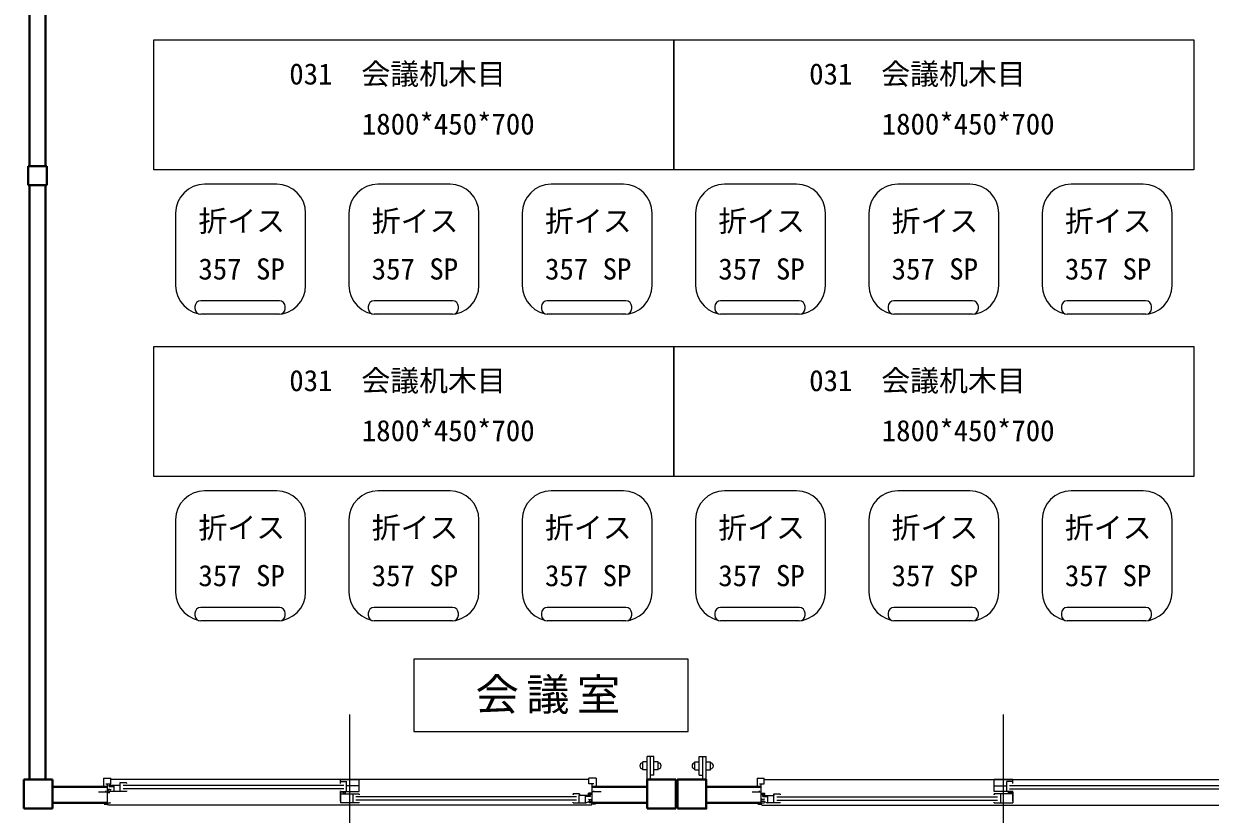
# Model space of a CAD drawing. Units: millimetres, scale not verified. Extents: x -9777 to 9888, y -7062 to 6920.
# Drawn here: x -7449 to -3341, y -2394 to 342 of the extents above; entities that cross this region are included whole.
import ezdxf
from ezdxf.enums import TextEntityAlignment as Align

# ---------------------------------------------------------------- set-up
doc = ezdxf.new("R2010")
doc.units = ezdxf.units.MM
doc.header["$LTSCALE"] = 50
for name, color, linetype, lineweight in [('0-1', 7, 'Continuous', 25), ('0-2', 7, 'Continuous', 25), ('0-A', 7, 'Continuous', 18)]:
    doc.layers.add(name, color=color, linetype=linetype, lineweight=lineweight)
doc.styles.add('ＭＳ ゴシック', font='')
doc.styles.get('ＭＳ ゴシック').set_extended_font_data('MS Gothic')

msp = doc.modelspace()

# ---------------------------------------------------------------- linework, layer by layer
at = {"layer": '0-1', "color": 2, "lineweight": 40}
for p, q in [((-7428.74, 1102.79), (-7428.74, -151.21)), ((-7373.74, 1102.79), (-7373.74, -151.21)), ((-7433.74, -151.21), (-7433.74, -216.21)), ((-7368.74, -151.21), (-7433.74, -151.21)), ((-7368.74, -216.21), (-7368.74, -151.21)), ((-7433.74, -216.21), (-7368.74, -216.21)), ((-7428.74, -216.21), (-7428.74, -2274.21)), ((-7373.74, -216.21), (-7373.74, -2274.21)), ((-7448.74, -2274.21), (-7448.74, -2374.21)), ((-7348.74, -2274.21), (-7448.74, -2274.21)), ((-7348.74, -2374.21), (-7348.74, -2274.21)), ((-7348.74, -2299.21), (-7158.74, -2299.21)), ((-5480.74, -2299.21), (-5290.74, -2299.21)), ((-5290.74, -2274.21), (-5190.74, -2274.21)), ((-5290.74, -2374.21), (-5290.74, -2274.21)), ((-5190.74, -2274.21), (-5190.74, -2374.21)), ((-4895.74, -2299.21), (-5085.74, -2299.21)), ((-7448.74, -2374.21), (-7348.74, -2374.21)), ((-7348.74, -2354.21), (-7158.74, -2354.21)), ((-5480.74, -2354.21), (-5290.74, -2354.21)), ((-5190.74, -2374.21), (-5290.74, -2374.21)), ((-4895.74, -2354.21), (-5085.74, -2354.21))]:
    msp.add_line(p, q, dxfattribs=at)
at = {"layer": '0-1'}
for p, q in [((-6319.74, -2508.63), (-6319.74, -2048.62)), ((-4056.74, -2508.63), (-4056.74, -2048.62)), ((-5290.74, -2212.71), (-5305.74, -2212.71)), ((-5305.74, -2240.71), (-5305.74, -2212.71)), ((-5290.74, -2274.21), (-5290.74, -2194.21)), ((-5266.74, -2194.21), (-5290.74, -2194.21)), ((-5278.74, -2274.21), (-5278.74, -2194.21)), ((-5266.74, -2259.21), (-5266.74, -2194.21)), ((-5251.74, -2212.71), (-5266.74, -2212.71)), ((-5251.74, -2240.71), (-5251.74, -2212.71)), ((-5124.74, -2240.71), (-5124.74, -2212.71)), ((-5124.74, -2212.71), (-5109.74, -2212.71)), ((-5109.74, -2194.21), (-5085.74, -2194.21)), ((-5109.74, -2259.21), (-5109.74, -2194.21)), ((-5097.74, -2274.21), (-5097.74, -2194.21)), ((-5085.74, -2274.21), (-5085.74, -2194.21)), ((-5085.74, -2212.71), (-5070.74, -2212.71)), ((-5070.74, -2240.71), (-5070.74, -2212.71)), ((-5290.74, -2240.71), (-5305.74, -2240.71)), ((-5266.74, -2259.21), (-5278.74, -2259.21)), ((-5251.74, -2240.71), (-5266.74, -2240.71)), ((-5124.74, -2240.71), (-5109.74, -2240.71)), ((-5109.74, -2259.21), (-5097.74, -2259.21)), ((-5085.74, -2240.71), (-5070.74, -2240.71)), ((-7172.74, -2269.21), (-7172.74, -2299.21)), ((-7172.74, -2269.21), (-7147.74, -2269.21)), ((-7164.74, -2288.96), (-7147.74, -2288.96)), ((-7158.74, -2358.96), (-7158.74, -2288.96)), ((-7152.74, -2297.91), (-7152.74, -2293.71)), ((-7152.74, -2293.71), (-7114.29, -2293.71)), ((-7152.74, -2297.91), (-7135.49, -2297.91)), ((-7147.74, -2273.96), (-7147.74, -2269.21)), ((-7147.74, -2288.96), (-7147.74, -2273.96)), ((-5491.74, -2273.96), (-7147.74, -2273.96)), ((-7135.49, -2315.21), (-7135.49, -2293.71)), ((-7115.24, -2293.71), (-7115.24, -2283.71)), ((-7115.24, -2283.71), (-7092.74, -2283.71)), ((-7114.29, -2315.21), (-7114.29, -2293.71)), ((-6340.24, -2294.21), (-7104.74, -2294.21)), ((-7092.74, -2286.91), (-7092.74, -2283.71)), ((-7092.74, -2285.81), (-7092.74, -2287.21)), ((-6352.24, -2280.01), (-6331.24, -2280.01)), ((-6331.24, -2315.21), (-6331.24, -2280.01)), ((-6287.24, -2295.46), (-6331.24, -2295.46)), ((-6287.24, -2315.21), (-6287.24, -2273.71)), ((-5491.74, -2273.96), (-5491.74, -2269.21)), ((-5466.74, -2269.21), (-5491.74, -2269.21)), ((-5491.74, -2288.96), (-5491.74, -2273.96)), ((-5474.74, -2288.96), (-5491.74, -2288.96)), ((-5480.74, -2358.96), (-5480.74, -2288.96)), ((-5466.74, -2269.21), (-5466.74, -2299.21)), ((-4909.74, -2269.21), (-4884.74, -2269.21)), ((-4909.74, -2269.21), (-4909.74, -2299.21)), ((-4901.74, -2288.96), (-4884.74, -2288.96)), ((-4884.74, -2273.96), (-4884.74, -2269.21)), ((-4884.74, -2273.96), (-3228.74, -2273.96)), ((-4884.74, -2288.96), (-4884.74, -2273.96)), ((-4089.24, -2315.21), (-4089.24, -2273.71)), ((-4024.24, -2273.71), (-4089.24, -2273.71)), ((-4089.24, -2295.46), (-4045.24, -2295.46)), ((-4024.24, -2280.01), (-4045.24, -2280.01)), ((-4045.24, -2315.21), (-4045.24, -2280.01)), ((-4036.24, -2294.21), (-3271.74, -2294.21)), ((-4024.24, -2287.21), (-4024.24, -2273.71)), ((-7189.74, -2315.96), (-7158.74, -2315.96)), ((-7164.74, -2315.96), (-7164.74, -2312.96)), ((-7150.74, -2307.71), (-7158.74, -2307.71)), ((-7158.74, -2319.11), (-7150.74, -2319.11)), ((-7150.74, -2307.71), (-7145.74, -2307.21)), ((-7150.73, -2312.21), (-7148.74, -2312.21)), ((-7148.74, -2315.21), (-7148.74, -2312.21)), ((-6340.24, -2306.21), (-7104.74, -2306.21)), ((-6352.24, -2315.21), (-6352.24, -2313.21)), ((-6352.24, -2315.21), (-6287.24, -2315.21)), ((-6339.24, -2317.21), (-6352.24, -2317.21)), ((-6352.24, -2317.21), (-6352.24, -2354.21)), ((-6352.24, -2348.91), (-6352.24, -2317.71)), ((-6352.24, -2322.71), (-6287.24, -2322.71)), ((-6344.24, -2320.81), (-6335.94, -2320.81)), ((-6335.94, -2315.21), (-6335.94, -2320.81)), ((-6309.04, -2322.71), (-6309.04, -2354.21)), ((-5534.74, -2333.21), (-6299.24, -2333.21)), ((-6287.24, -2325.91), (-6287.24, -2322.71)), ((-6287.24, -2324.81), (-6287.24, -2326.21)), ((-5524.24, -2322.71), (-5546.74, -2322.71)), ((-5546.74, -2325.91), (-5546.74, -2322.71)), ((-5546.74, -2324.81), (-5546.74, -2326.21)), ((-5525.19, -2354.21), (-5525.19, -2328.71)), ((-5486.74, -2328.71), (-5525.19, -2328.71)), ((-5524.24, -2328.21), (-5524.24, -2322.71)), ((-5524.24, -2323.71), (-5524.24, -2328.71)), ((-5501.74, -2328.71), (-5524.24, -2328.71)), ((-5503.44, -2354.21), (-5503.44, -2328.71)), ((-5486.74, -2332.91), (-5503.44, -2332.91)), ((-5493.24, -2325.21), (-5493.24, -2321.21)), ((-5480.74, -2321.21), (-5493.24, -2321.21)), ((-5480.74, -2325.21), (-5493.24, -2325.21)), ((-5486.74, -2332.91), (-5486.74, -2328.71)), ((-5449.74, -2315.96), (-5480.74, -2315.96)), ((-5474.74, -2315.96), (-5474.74, -2312.96)), ((-4926.74, -2315.96), (-4895.74, -2315.96)), ((-4901.74, -2315.96), (-4901.74, -2312.96)), ((-4895.74, -2321.21), (-4883.24, -2321.21)), ((-4895.74, -2325.21), (-4883.24, -2325.21)), ((-4889.74, -2328.71), (-4851.29, -2328.71)), ((-4889.74, -2332.91), (-4889.74, -2328.71)), ((-4889.74, -2332.91), (-4873.04, -2332.91)), ((-4883.24, -2325.21), (-4883.24, -2321.21)), ((-4874.74, -2328.71), (-4852.24, -2328.71)), ((-4873.04, -2354.21), (-4873.04, -2328.71)), ((-4852.24, -2323.71), (-4852.24, -2328.71)), ((-4851.29, -2354.21), (-4851.29, -2328.71)), ((-4841.74, -2333.21), (-4077.24, -2333.21)), ((-4829.74, -2325.91), (-4829.74, -2322.71)), ((-4829.74, -2324.81), (-4829.74, -2326.21)), ((-4024.24, -2315.21), (-4089.24, -2315.21)), ((-4024.24, -2322.71), (-4089.24, -2322.71)), ((-4089.24, -2325.91), (-4089.24, -2322.71)), ((-4089.24, -2324.81), (-4089.24, -2326.21)), ((-4067.44, -2322.71), (-4067.44, -2354.21)), ((-4040.54, -2315.21), (-4040.54, -2320.81)), ((-4032.24, -2320.81), (-4040.54, -2320.81)), ((-4037.23, -2317.21), (-4024.24, -2317.21)), ((-4036.24, -2306.21), (-3271.74, -2306.21)), ((-4024.24, -2315.21), (-4024.24, -2313.21)), ((-4024.24, -2317.21), (-4024.24, -2354.21)), ((-4024.24, -2348.91), (-4024.24, -2317.71)), ((-7170.04, -2358.96), (-7158.74, -2358.96)), ((-7158.74, -2354.71), (-7148.74, -2354.71)), ((-7155.24, -2361.96), (-7158.74, -2358.46)), ((-5484.24, -2361.96), (-7155.24, -2361.96)), ((-7148.74, -2354.71), (-7148.74, -2353.21)), ((-6287.24, -2354.21), (-6352.24, -2354.21)), ((-5534.74, -2345.21), (-6299.24, -2345.21)), ((-6287.24, -2354.21), (-6287.24, -2352.21)), ((-5546.74, -2354.21), (-5546.74, -2352.21)), ((-5546.74, -2354.21), (-5501.72, -2354.21)), ((-5490.8, -2350.21), (-5501.72, -2354.21)), ((-5493.74, -2342.21), (-5488.75, -2342.71)), ((-5490.8, -2350.21), (-5483.74, -2350.21)), ((-5490.74, -2350.21), (-5490.74, -2347.21)), ((-5488.74, -2347.21), (-5490.74, -2347.21)), ((-5490.74, -2354.71), (-5490.74, -2353.21)), ((-5480.74, -2354.71), (-5490.74, -2354.71)), ((-5488.72, -2342.71), (-5480.74, -2342.71)), ((-5484.24, -2361.96), (-5480.74, -2358.46)), ((-5469.44, -2358.96), (-5480.74, -2358.96)), ((-4887.75, -2342.71), (-4895.74, -2342.71)), ((-4895.74, -2354.71), (-4885.74, -2354.71)), ((-4892.24, -2361.96), (-4895.74, -2358.46)), ((-4892.74, -2347.21), (-4890.74, -2347.21)), ((-4892.74, -2350.21), (-4892.74, -2347.21)), ((-4885.67, -2350.21), (-4892.74, -2350.21)), ((-4892.24, -2361.96), (-3221.24, -2361.96)), ((-4887.73, -2347.21), (-4885.74, -2347.21)), ((-4882.74, -2342.21), (-4887.72, -2342.71)), ((-4885.74, -2350.21), (-4885.74, -2347.21)), ((-4885.74, -2354.71), (-4885.74, -2353.21)), ((-4885.67, -2350.21), (-4874.75, -2354.21)), ((-4829.74, -2354.21), (-4874.75, -2354.21)), ((-4841.74, -2345.21), (-4077.24, -2345.21)), ((-4829.74, -2354.21), (-4829.74, -2352.21)), ((-4089.24, -2354.21), (-4089.24, -2352.21)), ((-4089.24, -2354.21), (-4024.24, -2354.21))]:
    msp.add_line(p, q, dxfattribs=at)
for points in [[(-6352.24, -2287.21), (-6352.24, -2273.71), (-6287.24, -2273.71)], [(-4907.04, -2358.96), (-4895.74, -2358.96), (-4895.74, -2288.96)], [(-7155.74, -2315.21), (-7155.74, -2312.21), (-7153.74, -2312.21)], [(-7092.74, -2313.21), (-7092.74, -2315.21), (-7155.74, -2315.21)], [(-4852.24, -2328.21), (-4852.24, -2322.71), (-4829.74, -2322.71)], [(-5483.74, -2350.21), (-5483.74, -2347.21), (-5485.73, -2347.21)]]:
    msp.add_lwpolyline(points, dxfattribs=at)
at = {"layer": '0-1', "color": 2, "lineweight": 40}
msp.add_lwpolyline([(-5185.74, -2374.21), (-5085.74, -2374.21), (-5085.74, -2274.21), (-5185.74, -2274.21)], close=True, dxfattribs=at)
at = {"layer": '0-1'}
for centre, radius, start, end in [((-5305.74, -2226.71), 10, 90, 270), ((-5251.74, -2226.71), 10, 270, 90), ((-5124.74, -2226.71), 10, 90, 270), ((-5070.74, -2226.71), 10, 270, 90), ((-5488.72, -2342.41), 0.3, 264.2894, 270), ((-4887.75, -2342.41), 0.3, 270, 275.71059)]:
    msp.add_arc(centre, radius, start, end, dxfattribs=at)
at = {"layer": '0-2'}
for p, q in [((-6997.74, 286.64), (-5197.74, 286.64)), ((-6997.74, -163.36), (-6997.74, 286.64)), ((-5197.74, 286.64), (-3397.74, 286.64)), ((-5197.74, -163.36), (-5197.74, 286.64)), ((-5197.74, 286.64), (-5197.74, -163.36)), ((-3397.74, 286.64), (-3397.74, -163.36)), ((-5197.74, -163.36), (-6997.74, -163.36)), ((-3397.74, -163.36), (-5197.74, -163.36)), ((-6572.74, -213.36), (-6822.74, -213.36)), ((-5972.74, -213.36), (-6222.74, -213.36)), ((-5372.74, -213.36), (-5622.74, -213.36)), ((-4772.74, -213.36), (-5022.74, -213.36)), ((-4172.74, -213.36), (-4422.74, -213.36)), ((-3572.74, -213.36), (-3822.74, -213.36)), ((-6922.74, -313.36), (-6922.74, -563.36)), ((-6472.74, -563.36), (-6472.74, -313.36)), ((-6322.74, -313.36), (-6322.74, -563.36)), ((-5872.74, -563.36), (-5872.74, -313.36)), ((-5722.74, -313.36), (-5722.74, -563.36)), ((-5272.74, -563.36), (-5272.74, -313.36)), ((-5122.74, -313.36), (-5122.74, -563.36)), ((-4672.74, -563.36), (-4672.74, -313.36)), ((-4522.74, -313.36), (-4522.74, -563.36)), ((-4072.74, -563.36), (-4072.74, -313.36)), ((-3922.74, -313.36), (-3922.74, -563.36)), ((-3472.74, -563.36), (-3472.74, -313.36)), ((-6855.98, -636.79), (-6855.98, -643.36)), ((-6563.71, -616.79), (-6835.98, -616.79)), ((-6543.71, -643.36), (-6543.71, -636.79)), ((-6255.98, -636.79), (-6255.98, -643.36)), ((-5963.71, -616.79), (-6235.98, -616.79)), ((-5943.71, -643.36), (-5943.71, -636.79)), ((-5655.98, -636.79), (-5655.98, -643.36)), ((-5363.71, -616.79), (-5635.98, -616.79)), ((-5343.71, -643.36), (-5343.71, -636.79)), ((-5055.98, -636.79), (-5055.98, -643.36)), ((-4763.71, -616.79), (-5035.98, -616.79)), ((-4743.71, -643.36), (-4743.71, -636.79)), ((-4455.98, -636.79), (-4455.98, -643.36)), ((-4163.71, -616.79), (-4435.98, -616.79)), ((-4143.71, -643.36), (-4143.71, -636.79)), ((-3855.98, -636.79), (-3855.98, -643.36)), ((-3563.71, -616.79), (-3835.98, -616.79)), ((-3543.71, -643.36), (-3543.71, -636.79)), ((-6563.71, -663.36), (-6835.98, -663.36)), ((-5963.71, -663.36), (-6235.98, -663.36)), ((-5363.71, -663.36), (-5635.98, -663.36)), ((-4763.71, -663.36), (-5035.98, -663.36)), ((-4163.71, -663.36), (-4435.98, -663.36)), ((-3563.71, -663.36), (-3835.98, -663.36)), ((-6997.74, -774.79), (-5197.74, -774.79)), ((-6997.74, -1224.79), (-6997.74, -774.79)), ((-5197.74, -774.79), (-3397.74, -774.79)), ((-5197.74, -1224.79), (-5197.74, -774.79)), ((-5197.74, -774.79), (-5197.74, -1224.79)), ((-3397.74, -774.79), (-3397.74, -1224.79)), ((-5197.74, -1224.79), (-6997.74, -1224.79)), ((-3397.74, -1224.79), (-5197.74, -1224.79)), ((-6572.74, -1274.79), (-6822.74, -1274.79)), ((-5972.74, -1274.79), (-6222.74, -1274.79)), ((-5372.74, -1274.79), (-5622.74, -1274.79)), ((-4772.74, -1274.79), (-5022.74, -1274.79)), ((-4172.74, -1274.79), (-4422.74, -1274.79)), ((-3572.74, -1274.79), (-3822.74, -1274.79)), ((-6922.74, -1374.79), (-6922.74, -1624.79)), ((-6472.74, -1624.79), (-6472.74, -1374.79)), ((-6322.74, -1374.79), (-6322.74, -1624.79)), ((-5872.74, -1624.79), (-5872.74, -1374.79)), ((-5722.74, -1374.79), (-5722.74, -1624.79)), ((-5272.74, -1624.79), (-5272.74, -1374.79)), ((-5122.74, -1374.79), (-5122.74, -1624.79)), ((-4672.74, -1624.79), (-4672.74, -1374.79)), ((-4522.74, -1374.79), (-4522.74, -1624.79)), ((-4072.74, -1624.79), (-4072.74, -1374.79)), ((-3922.74, -1374.79), (-3922.74, -1624.79)), ((-3472.74, -1624.79), (-3472.74, -1374.79)), ((-6563.71, -1678.23), (-6835.98, -1678.23)), ((-5963.71, -1678.23), (-6235.98, -1678.23)), ((-5363.71, -1678.23), (-5635.98, -1678.23)), ((-4763.71, -1678.23), (-5035.98, -1678.23)), ((-4163.71, -1678.23), (-4435.98, -1678.23)), ((-3563.71, -1678.23), (-3835.98, -1678.23)), ((-6855.98, -1698.22), (-6855.98, -1704.79)), ((-6563.71, -1724.79), (-6835.98, -1724.79)), ((-6543.71, -1704.79), (-6543.71, -1698.22)), ((-6255.98, -1698.22), (-6255.98, -1704.79)), ((-5963.71, -1724.79), (-6235.98, -1724.79)), ((-5943.71, -1704.79), (-5943.71, -1698.22)), ((-5655.98, -1698.22), (-5655.98, -1704.79)), ((-5363.71, -1724.79), (-5635.98, -1724.79)), ((-5343.71, -1704.79), (-5343.71, -1698.22)), ((-5055.98, -1698.22), (-5055.98, -1704.79)), ((-4763.71, -1724.79), (-5035.98, -1724.79)), ((-4743.71, -1704.79), (-4743.71, -1698.22)), ((-4455.98, -1698.22), (-4455.98, -1704.79)), ((-4163.71, -1724.79), (-4435.98, -1724.79)), ((-4143.71, -1704.79), (-4143.71, -1698.22)), ((-3855.98, -1698.22), (-3855.98, -1704.79)), ((-3563.71, -1724.79), (-3835.98, -1724.79)), ((-3543.71, -1704.79), (-3543.71, -1698.22))]:
    msp.add_line(p, q, dxfattribs=at)
for centre, radius, start, end in [((-6822.74, -313.36), 100, 90, 180), ((-6572.74, -313.36), 100, 0, 90), ((-6222.74, -313.36), 100, 90, 180), ((-5972.74, -313.36), 100, 0, 90), ((-5622.74, -313.36), 100, 90, 180), ((-5372.74, -313.36), 100, 0, 90), ((-5022.74, -313.36), 100, 90, 180), ((-4772.74, -313.36), 100, 0, 90), ((-4422.74, -313.36), 100, 90, 180), ((-4172.74, -313.36), 100, 0, 90), ((-3822.74, -313.36), 100, 90, 180), ((-3572.74, -313.36), 100, 0, 90), ((-6822.74, -563.36), 100, 180, 270), ((-6572.74, -563.36), 100, 270, 0), ((-6222.74, -563.36), 100, 180, 270), ((-5972.74, -563.36), 100, 270, 0), ((-5622.74, -563.36), 100, 180, 270), ((-5372.74, -563.36), 100, 270, 0), ((-5022.74, -563.36), 100, 180, 270), ((-4772.74, -563.36), 100, 270, 0), ((-4422.74, -563.36), 100, 180, 270), ((-4172.74, -563.36), 100, 270, 0), ((-3822.74, -563.36), 100, 180, 270), ((-3572.74, -563.36), 100, 270, 0), ((-6835.98, -636.79), 20, 90, 180), ((-6835.98, -643.36), 20, 180, 270), ((-6563.71, -636.79), 20, 0, 90), ((-6563.71, -643.36), 20, 270, 0), ((-6235.98, -636.79), 20, 90, 180), ((-6235.98, -643.36), 20, 180, 270), ((-5963.71, -636.79), 20, 0, 90), ((-5963.71, -643.36), 20, 270, 0), ((-5635.98, -636.79), 20, 90, 180), ((-5635.98, -643.36), 20, 180, 270), ((-5363.71, -636.79), 20, 0, 90), ((-5363.71, -643.36), 20, 270, 0), ((-5035.98, -636.79), 20, 90, 180), ((-5035.98, -643.36), 20, 180, 270), ((-4763.71, -636.79), 20, 0, 90), ((-4763.71, -643.36), 20, 270, 0), ((-4435.98, -636.79), 20, 90, 180), ((-4435.98, -643.36), 20, 180, 270), ((-4163.71, -636.79), 20, 0, 90), ((-4163.71, -643.36), 20, 270, 0), ((-3835.98, -636.79), 20, 90, 180), ((-3835.98, -643.36), 20, 180, 270), ((-3563.71, -636.79), 20, 0, 90), ((-3563.71, -643.36), 20, 270, 0), ((-6822.74, -1374.79), 100, 90, 180), ((-6572.74, -1374.79), 100, 0, 90), ((-6222.74, -1374.79), 100, 90, 180), ((-5972.74, -1374.79), 100, 0, 90), ((-5622.74, -1374.79), 100, 90, 180), ((-5372.74, -1374.79), 100, 0, 90), ((-5022.74, -1374.79), 100, 90, 180), ((-4772.74, -1374.79), 100, 0, 90), ((-4422.74, -1374.79), 100, 90, 180), ((-4172.74, -1374.79), 100, 0, 90), ((-3822.74, -1374.79), 100, 90, 180), ((-3572.74, -1374.79), 100, 0, 90), ((-6822.74, -1624.79), 100, 180, 270), ((-6572.74, -1624.79), 100, 270, 0), ((-6222.74, -1624.79), 100, 180, 270), ((-5972.74, -1624.79), 100, 270, 0), ((-5622.74, -1624.79), 100, 180, 270), ((-5372.74, -1624.79), 100, 270, 0), ((-5022.74, -1624.79), 100, 180, 270), ((-4772.74, -1624.79), 100, 270, 0), ((-4422.74, -1624.79), 100, 180, 270), ((-4172.74, -1624.79), 100, 270, 0), ((-3822.74, -1624.79), 100, 180, 270), ((-3572.74, -1624.79), 100, 270, 0), ((-6835.98, -1698.22), 20, 90, 180), ((-6563.71, -1698.22), 20, 0, 90), ((-6235.98, -1698.22), 20, 90, 180), ((-5963.71, -1698.22), 20, 0, 90), ((-5635.98, -1698.22), 20, 90, 180), ((-5363.71, -1698.22), 20, 0, 90), ((-5035.98, -1698.22), 20, 90, 180), ((-4763.71, -1698.22), 20, 0, 90), ((-4435.98, -1698.22), 20, 90, 180), ((-4163.71, -1698.22), 20, 0, 90), ((-3835.98, -1698.22), 20, 90, 180), ((-3563.71, -1698.22), 20, 0, 90), ((-6835.98, -1704.79), 20, 180, 270), ((-6563.71, -1704.79), 20, 270, 0), ((-6235.98, -1704.79), 20, 180, 270), ((-5963.71, -1704.79), 20, 270, 0), ((-5635.98, -1704.79), 20, 180, 270), ((-5363.71, -1704.79), 20, 270, 0), ((-5035.98, -1704.79), 20, 180, 270), ((-4763.71, -1704.79), 20, 270, 0), ((-4435.98, -1704.79), 20, 180, 270), ((-4163.71, -1704.79), 20, 270, 0), ((-3835.98, -1704.79), 20, 180, 270), ((-3563.71, -1704.79), 20, 270, 0)]:
    msp.add_arc(centre, radius, start, end, dxfattribs=at)
at = {"layer": '0-A', "color": 4}
msp.add_lwpolyline([(-6098.02, -2107.51), (-5148.02, -2107.51), (-5148.02, -1857.51), (-6098.02, -1857.51)], close=True, dxfattribs=at)

# ---------------------------------------------------------------- texts
at = {"layer": '0-2', "color": 4, "style": 'ＭＳ ゴシック'}
for s, p in [('031\u3000会議机木目', (-6529.32, 109.99)), ('031\u3000会議机木目', (-4729.32, 109.99)), ('1800*450*700', (-6278.21, -63.19)), ('1800*450*700', (-4478.21, -63.19)), ('折イス', (-6843.95, -399.16)), ('折イス', (-6243.95, -399.16)), ('折イス', (-5643.95, -399.16)), ('折イス', (-5043.95, -399.16)), ('折イス', (-4443.95, -399.16)), ('折イス', (-3843.95, -399.16)), ('357 SP', (-6843.95, -565.1)), ('357 SP', (-6243.95, -565.1)), ('357 SP', (-5643.95, -565.1)), ('357 SP', (-5043.95, -565.1)), ('357 SP', (-4443.95, -565.1)), ('357 SP', (-3843.95, -565.1)), ('031\u3000会議机木目', (-6529.32, -951.44)), ('031\u3000会議机木目', (-4729.32, -951.44)), ('1800*450*700', (-6278.21, -1124.62)), ('1800*450*700', (-4478.21, -1124.62)), ('折イス', (-6843.95, -1460.6)), ('折イス', (-6243.95, -1460.6)), ('折イス', (-5643.95, -1460.6)), ('折イス', (-5043.95, -1460.6)), ('折イス', (-4443.95, -1460.6)), ('折イス', (-3843.95, -1460.6)), ('357 SP', (-6843.95, -1626.54)), ('357 SP', (-6243.95, -1626.54)), ('357 SP', (-5643.95, -1626.54)), ('357 SP', (-5043.95, -1626.54)), ('357 SP', (-4443.95, -1626.54)), ('357 SP', (-3843.95, -1626.54))]:
    msp.add_text(s, height=73.31, dxfattribs=at).set_placement(p, align=Align.BOTTOM_LEFT)
at = {"layer": '0-A', "insert": (-5884.61, -2047.35), "char_height": 110, "attachment_point": 7, "style": 'ＭＳ ゴシック'}
msp.add_mtext('\\T1.17;会議室', dxfattribs=at)

doc.saveas('drawing.dxf')
